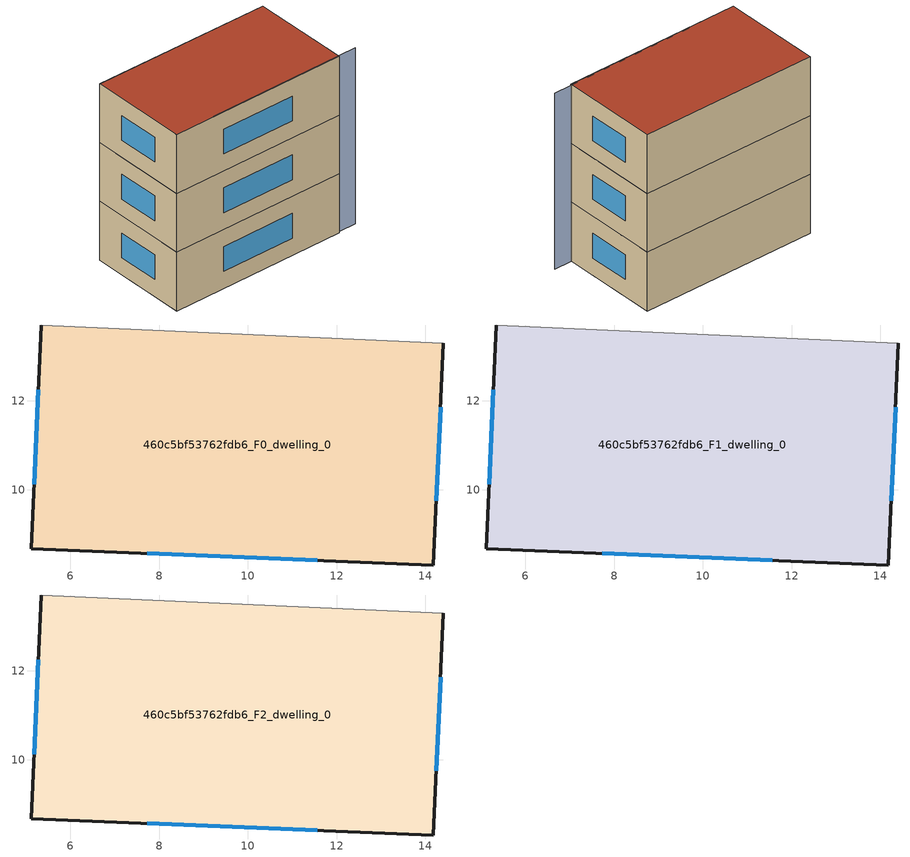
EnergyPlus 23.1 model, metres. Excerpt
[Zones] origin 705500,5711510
460c5bf53762fdb6_F0_dwelling_0
 floor ground (EU_floor_Construction): 14.41,13.3 14.18,8.3 5.11,8.67 5.35,13.71 z0
 wall outside (EU_wall_Construction): 5.35,13.71 5.11,8.67 14.18,8.3 14.41,13.3 z0:3
 wall adiabatic (EU_wall_Construction): 14.41,13.3 5.35,13.71 z0:3
 window (EU_Window_Construction): 5.28,12.25 5.18,10.13 / 14.25,9.75 14.34,11.85 / 7.73,8.56 11.56,8.41 z0.87:2.13
460c5bf53762fdb6_F1_dwelling_0
 floor to 460c5bf53762fdb6_F0_dwelling_0 (EU_floor_Construction): 14.41,13.3 14.18,8.3 5.11,8.67 5.35,13.71 z3
 wall outside (EU_wall_Construction): 5.35,13.71 5.11,8.67 14.18,8.3 14.41,13.3 z3:6
 wall adiabatic (EU_wall_Construction): 14.41,13.3 5.35,13.71 z3:6
 window (EU_Window_Construction): 5.28,12.25 5.18,10.13 / 14.25,9.75 14.34,11.85 / 7.73,8.56 11.56,8.41 z3.87:5.13
460c5bf53762fdb6_F2_dwelling_0
 floor to 460c5bf53762fdb6_F1_dwelling_0 (EU_floor_Construction): 14.41,13.3 14.18,8.3 5.11,8.67 5.35,13.71 z6
 wall outside (EU_wall_Construction): 5.35,13.71 5.11,8.67 14.18,8.3 14.41,13.3 z6:9
 wall adiabatic (EU_wall_Construction): 14.41,13.3 5.35,13.71 z6:9
 window (EU_Window_Construction): 5.28,12.25 5.18,10.13 / 14.25,9.75 14.34,11.85 / 7.73,8.56 11.56,8.41 z6.87:8.13
 roof outside (EU_roof_Construction): 14.18,8.3 14.41,13.3 5.35,13.71 5.11,8.67 z9
shading: 7.15,8.63 15.12,8.32 / 14.41,13.3 5.35,13.71 z0:9
[Building]
EU S2 Campaign: North Axis=0; Terrain=City; Solar Distribution=FullExterior
[Site:Location]
London: Latitude=51.5; Longitude=-0.5; Time Zone=0; Elevation=25
[SizingPeriod:WeatherFileDays]
AnnualSizingPeriod: Begin Month=1; Begin Day of Month=1; End Month=12; End Day of Month=31; Day of Week for Start Day=Monday; Use Weather File Daylight Saving Period=No; Use Weather File Rain and Snow Indicators=No
[MATERIAL]
EU_InternalMass_Material: Roughness=MediumRough; Thickness=0.1; Conductivity=1; Density=1800; Specific Heat=900; Thermal Absorptance=0.9; Solar Absorptance=0.7; Visible Absorptance=0.7
[MATERIAL:NOMASS] Roughness=MediumRough; Thermal Absorptance=0.9; Solar Absorptance=0.7; Visible Absorptance=0.7
Name | Thermal Resistance
EU_wall_NoMass | 0.724719
EU_roof_NoMass | 2.98947
EU_floor_NoMass | 2.39157
[WINDOWMATERIAL:SIMPLEGLAZINGSYSTEM]
EU_Window_SimpleGlazing: UFactor=2.63425; Solar Heat Gain Coefficient=0.76; Visible Transmittance=0.76
[CONSTRUCTION]
EU_wall_Construction: EU_wall_NoMass
EU_roof_Construction: EU_roof_NoMass
EU_floor_Construction: EU_floor_NoMass
EU_Window_Construction: EU_Window_SimpleGlazing
EU_InternalMass_Construction: EU_InternalMass_Material
[ZONE] Type=1; Multiplier=1; Ceiling Height=autocalculate; Volume=136.811; Floor Area=autocalculate; Part of Total Floor Area=Yes
460c5bf53762fdb6_F0_dwelling_0; 460c5bf53762fdb6_F1_dwelling_0; 460c5bf53762fdb6_F2_dwelling_0
[INTERNALMASS] Construction=EU_InternalMass_Construction; Surface Area=45.6035
Name | Zone or ZoneList
460c5bf53762fdb6_F0_dwelling_0_EU_InternalMass | 460c5bf53762fdb6_F0_dwelling_0
460c5bf53762fdb6_F1_dwelling_0_EU_InternalMass | 460c5bf53762fdb6_F1_dwelling_0
460c5bf53762fdb6_F2_dwelling_0_EU_InternalMass | 460c5bf53762fdb6_F2_dwelling_0
[OTHEREQUIPMENT] Fuel Type=Electricity; Design Level Calculation Method=Watts/Area; Power per Zone Floor Area=1; Fraction Latent=0; Fraction Radiant=0; Fraction Lost=0; Carbon Dioxide Generation Rate=0; EndUse Subcategory=EU_Step8_InternalGains
Name | Zone or ZoneList or Space or SpaceList | Schedule
EU_Step8_InternalGain_460c5bf53762fdb6_F0_dwelling_0_f000 | 460c5bf53762fdb6_F0_dwelling_0 | EU_Step8_GainSchedule_460c5bf53762fdb6_F0_dwelling_0_f000
EU_Step8_InternalGain_460c5bf53762fdb6_F1_dwelling_0_f000 | 460c5bf53762fdb6_F1_dwelling_0 | EU_Step8_GainSchedule_460c5bf53762fdb6_F1_dwelling_0_f000
EU_Step8_InternalGain_460c5bf53762fdb6_F2_dwelling_0_f000 | 460c5bf53762fdb6_F2_dwelling_0 | EU_Step8_GainSchedule_460c5bf53762fdb6_F2_dwelling_0_f000
[ZONEVENTILATION:DESIGNFLOWRATE] Schedule=EU_AlwaysOn; Design Flow Rate Calculation Method=AirChanges/Hour; Air Changes per Hour=0.418135; Ventilation Type=Natural; Fan Pressure Rise=0; Fan Total Efficiency=1; Constant Term Coefficient=1; Temperature Term Coefficient=0; Velocity Term Coefficient=0; Velocity Squared Term Coefficient=0; Minimum Indoor Temperature=-100; Maximum Indoor Temperature=100; Delta Temperature=-100; Minimum Outdoor Temperature=-100; Maximum Outdoor Temperature=100; Maximum Wind Speed=40
Name | Zone or ZoneList or Space or SpaceList
EU_ConstantAir_460c5bf53762fdb6_F0_dwelling_0 | 460c5bf53762fdb6_F0_dwelling_0
EU_ConstantAir_460c5bf53762fdb6_F1_dwelling_0 | 460c5bf53762fdb6_F1_dwelling_0
EU_ConstantAir_460c5bf53762fdb6_F2_dwelling_0 | 460c5bf53762fdb6_F2_dwelling_0
[HVACTEMPLATE:THERMOSTAT] Constant Heating Setpoint=20; Constant Cooling Setpoint=50
EU_HeatOnly_460c5bf53762fdb6_F0_dwelling_0; EU_HeatOnly_460c5bf53762fdb6_F1_dwelling_0; EU_HeatOnly_460c5bf53762fdb6_F2_dwelling_0
[HVACTEMPLATE:ZONE:IDEALLOADSAIRSYSTEM] System Availability Schedule=EU_AlwaysOn; Maximum Heating Supply Air Temperature=50; Minimum Cooling Supply Air Temperature=13; Maximum Heating Supply Air Humidity Ratio=0.0156; Minimum Cooling Supply Air Humidity Ratio=0.0077; Heating Limit=NoLimit; Cooling Limit=NoLimit; Heating Availability Schedule=EU_AlwaysOn; Cooling Availability Schedule=EU_CoolingOff; Dehumidification Control Type=ConstantSensibleHeatRatio; Cooling Sensible Heat Ratio=0.7; Dehumidification Setpoint=60; Humidification Control Type=None; Humidification Setpoint=30; Outdoor Air Method=None; Outdoor Air Flow Rate per Person=0.00944; Outdoor Air Flow Rate per Zone Floor Area=0; Outdoor Air Flow Rate per Zone=0; Demand Controlled Ventilation Type=None; Outdoor Air Economizer Type=NoEconomizer; Heat Recovery Type=None; Sensible Heat Recovery Effectiveness=0.7; Latent Heat Recovery Effectiveness=0.65
Name | Template Thermostat
460c5bf53762fdb6_F0_dwelling_0 | EU_HeatOnly_460c5bf53762fdb6_F0_dwelling_0
460c5bf53762fdb6_F1_dwelling_0 | EU_HeatOnly_460c5bf53762fdb6_F1_dwelling_0
460c5bf53762fdb6_F2_dwelling_0 | EU_HeatOnly_460c5bf53762fdb6_F2_dwelling_0
[SIZING:ZONE] Zone Cooling Design Supply Air Temperature Input Method=SupplyAirTemperature; Zone Cooling Design Supply Air Temperature=13; Zone Heating Design Supply Air Temperature Input Method=SupplyAirTemperature; Zone Heating Design Supply Air Temperature=50; Zone Cooling Design Supply Air Humidity Ratio=0.008; Zone Heating Design Supply Air Humidity Ratio=0.008; Cooling Design Air Flow Method=DesignDay; Cooling Design Air Flow Rate=0; Cooling Minimum Air Flow per Zone Floor Area=0.000762; Cooling Minimum Air Flow=0; Cooling Minimum Air Flow Fraction=0.2; Heating Design Air Flow Method=DesignDay; Heating Design Air Flow Rate=0; Heating Maximum Air Flow per Zone Floor Area=0.002032; Heating Maximum Air Flow=0.141576; Heating Maximum Air Flow Fraction=0.3; Account for Dedicated Outdoor Air System=No; Dedicated Outdoor Air System Control Strategy=NeutralSupplyAir; Dedicated Outdoor Air Low Setpoint Temperature for Design=autosize; Dedicated Outdoor Air High Setpoint Temperature for Design=autosize; Zone Load Sizing Method=Sensible Load Only No Latent Load; Zone Latent Cooling Design Supply Air Humidity Ratio Input Method=HumidityRatioDifference; Zone Cooling Design Supply Air Humidity Ratio Difference=0.005; Zone Latent Heating Design Supply Air Humidity Ratio Input Method=HumidityRatioDifference; Zone Humidification Design Supply Air Humidity Ratio Difference=0.005
460c5bf53762fdb6_F0_dwelling_0; 460c5bf53762fdb6_F1_dwelling_0; 460c5bf53762fdb6_F2_dwelling_0
[SCHEDULE:CONSTANT]
Name | Hourly Value
EU_AlwaysOn | 1
EU_CoolingOff | 0
[SCHEDULE:FILE] Column Number=1; Rows to Skip at Top=0; Number of Hours of Data=8760; Column Separator=Comma; Interpolate to Timestep=No; Minutes per Item=60; Adjust Schedule for Daylight Savings=Yes
Name | File
EU_Step8_GainSchedule_460c5bf53762fdb6_F0_dwelling_0_f000 | ../../schedules/460c5bf53762fdb6/460c5bf53762fdb6_F0_dwelling_0_f000_gain.csv
EU_Step8_GainSchedule_460c5bf53762fdb6_F1_dwelling_0_f000 | ../../schedules/460c5bf53762fdb6/460c5bf53762fdb6_F1_dwelling_0_f000_gain.csv
EU_Step8_GainSchedule_460c5bf53762fdb6_F2_dwelling_0_f000 | ../../schedules/460c5bf53762fdb6/460c5bf53762fdb6_F2_dwelling_0_f000_gain.csv
